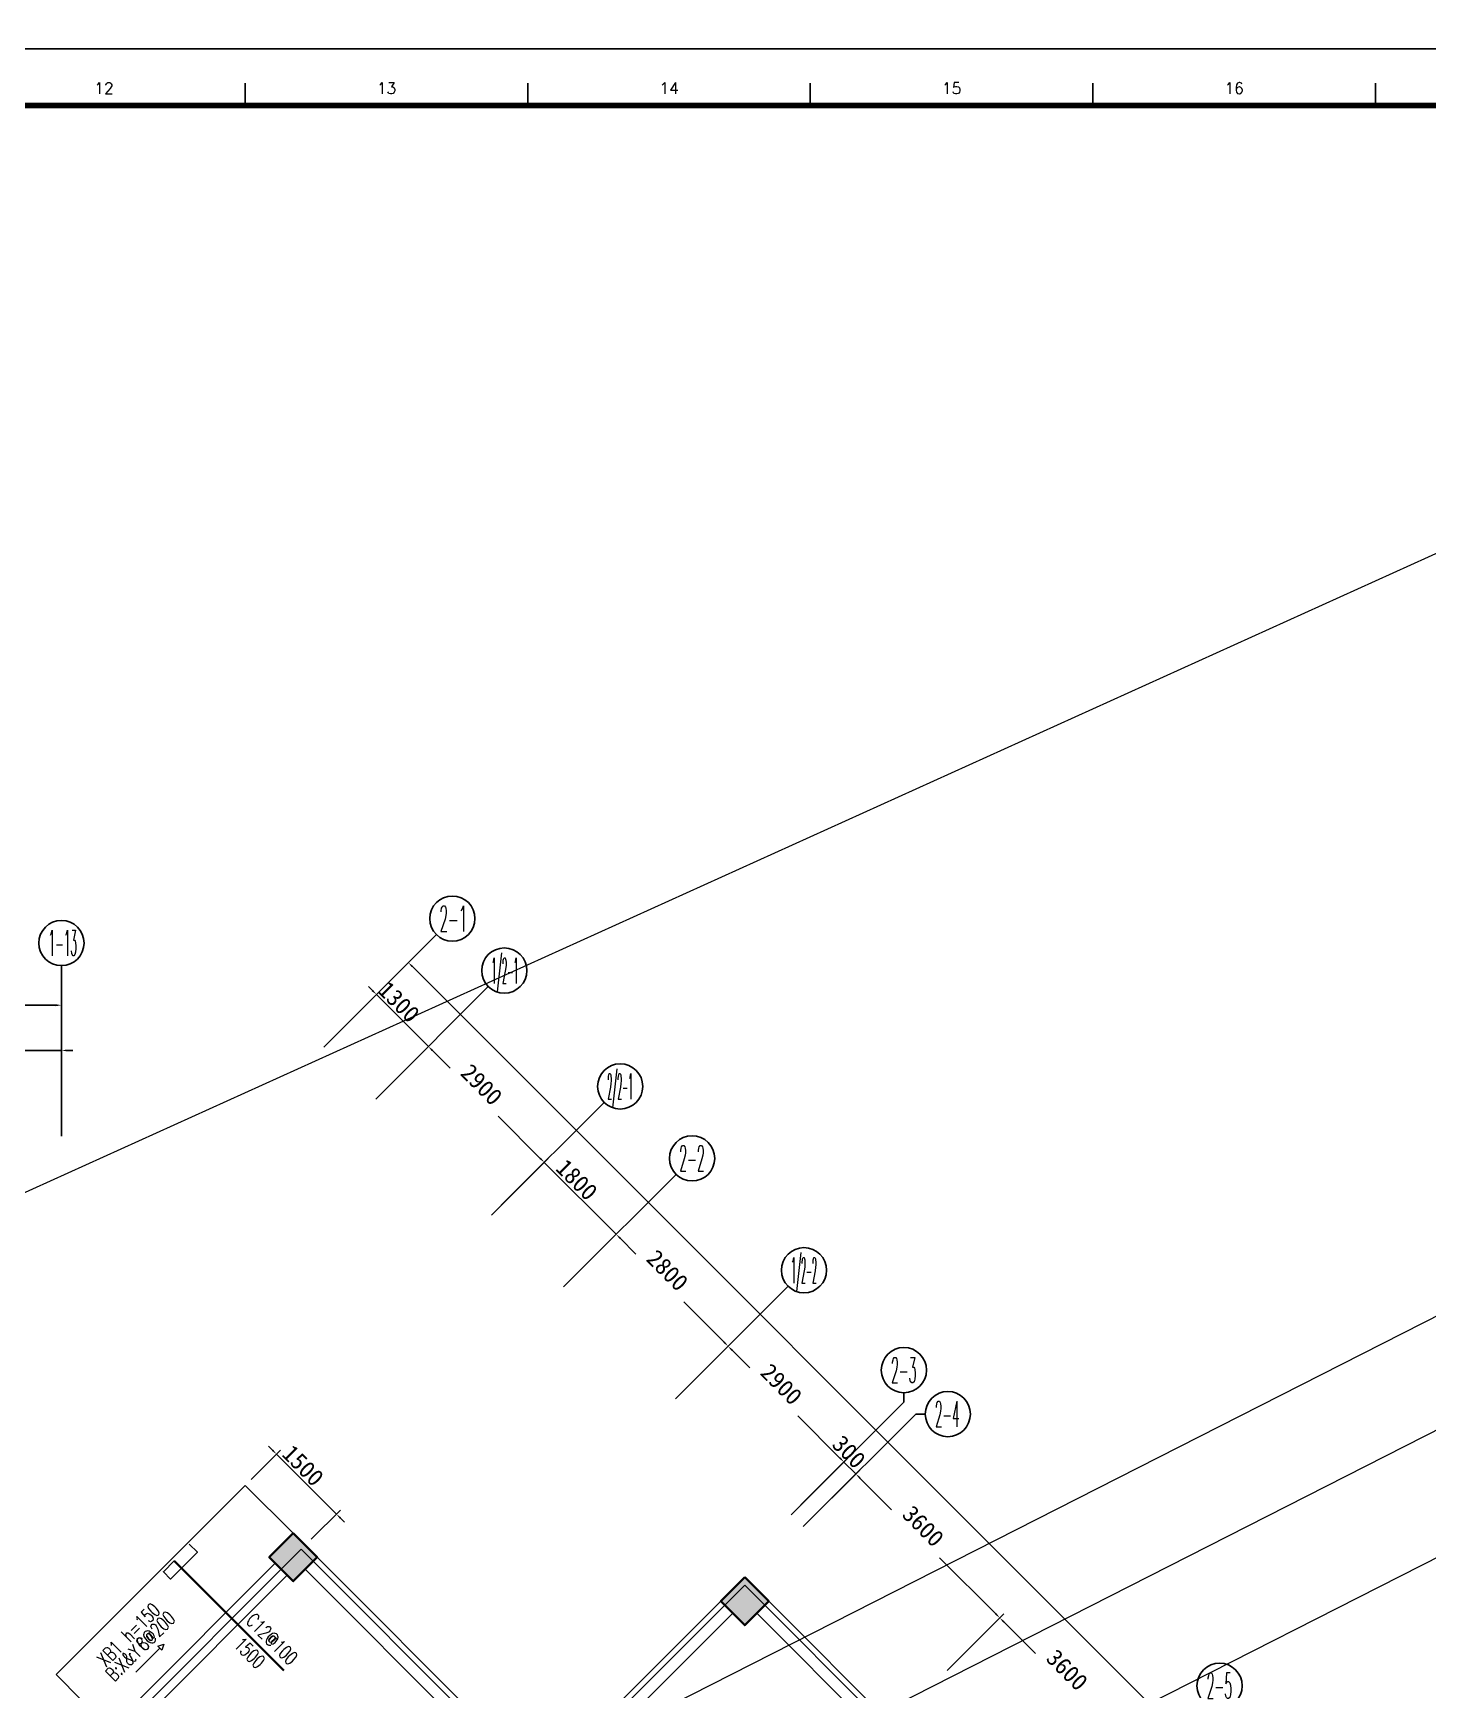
# Model space of a CAD drawing. Header units: inches. Extents: x 18712 to 314639, y 0 to 420500.
# Drawn here: x 87459 to 112140, y 55060 to 84379 of the extents above; entities that cross this region are included whole.
import ezdxf
from ezdxf.enums import TextEntityAlignment as Align
from ezdxf.lldxf.tags import DXFTag

# ---------------------------------------------------------------- set-up
doc = ezdxf.new("R2010")
doc.units = ezdxf.units.IN
doc.header["$LTSCALE"] = 1000
doc.header["$MEASUREMENT"] = 0
doc.layers.get('0').update_dxf_attribs({"true_color": 0xffffff})
for name, color, linetype, true_color in [('AXIS_TEXT', 7, 'Continuous', 0xffffff), ('DIM', 3, 'Continuous', 0x00ff00), ('DOTE', 1, 'DOTE', 0xff0000), ('REINL', 1, 'Continuous', 0xff0000), ('TK', 7, 'Continuous', 0xffffff), ('ZG-图框层', 4, 'Continuous', 0x00ffff), ('柱填充', 7, 'Continuous', 0xc0c0c0), ('柱尺寸标注', 3, 'Continuous', 0x00ff00), ('梁原位标注', 7, 'Continuous', 0xffffff), ('楼板正筋文字', 7, 'Continuous', 0xffffff), ('楼板负筋文字', 7, 'Continuous', 0xffffff), ('楼板负筋标注', 3, 'Continuous', 0x00ff00), ('楼板负筋钢筋', 1, 'Continuous', 0xff0000), ('砼柱', 2, 'Continuous', 0xffff00), ('砼梁', 6, 'Continuous', 0xff00ff), ('砼梁虚线', 9, 'HIDDEN', 0x808080)]:
    doc.layers.add(name, color=color, linetype=linetype, true_color=true_color)
doc.styles.add('_TCH_AXIS', font='txt.shx', dxfattribs={"height": 0.2, "bigfont": 'GBCBIG.shx'})
doc.styles.add('ISOCP', font='txt.shx', dxfattribs={"height": 0.2, "bigfont": 'gbcbig.shx'})
doc.styles.add('TSSD_Rein', font='txt.shx', dxfattribs={"height": 0.2, "bigfont": 'gbcbig.shx'})
tags = doc.linetypes.add('DASHED', pattern=[0.75, 0.5, -0.25]).pattern_tags.tags
tags[6:7] = [DXFTag(74, 4), DXFTag(75, 0), DXFTag(340, '0'), DXFTag(46, 0.0), DXFTag(50, 0.0), DXFTag(44, 0.0), DXFTag(45, 0.0)]
tags[4:5] = [DXFTag(74, 4), DXFTag(75, 0), DXFTag(340, '0'), DXFTag(46, 0.0), DXFTag(50, 0.0), DXFTag(44, 0.0), DXFTag(45, 0.0)]
tags = doc.linetypes.add('DOTE', pattern=[2.42, 2, -0.2, 0.02, -0.2]).pattern_tags.tags
tags[10:11] = [DXFTag(74, 4), DXFTag(75, 0), DXFTag(340, '0'), DXFTag(46, 0.0), DXFTag(50, 0.0), DXFTag(44, 0.0), DXFTag(45, 0.0)]
tags[8:9] = [DXFTag(74, 4), DXFTag(75, 0), DXFTag(340, '0'), DXFTag(46, 0.0), DXFTag(50, 0.0), DXFTag(44, 0.0), DXFTag(45, 0.0)]
tags[6:7] = [DXFTag(74, 4), DXFTag(75, 0), DXFTag(340, '0'), DXFTag(46, 0.0), DXFTag(50, 0.0), DXFTag(44, 0.0), DXFTag(45, 0.0)]
tags[4:5] = [DXFTag(74, 4), DXFTag(75, 0), DXFTag(340, '0'), DXFTag(46, 0.0), DXFTag(50, 0.0), DXFTag(44, 0.0), DXFTag(45, 0.0)]
tags = doc.linetypes.add('HIDDEN', pattern=[0.375, 0.25, -0.125]).pattern_tags.tags
tags[6:7] = [DXFTag(74, 4), DXFTag(75, 0), DXFTag(340, '0'), DXFTag(46, 0.0), DXFTag(50, 0.0), DXFTag(44, 0.0), DXFTag(45, 0.0)]
tags[4:5] = [DXFTag(74, 4), DXFTag(75, 0), DXFTag(340, '0'), DXFTag(46, 0.0), DXFTag(50, 0.0), DXFTag(44, 0.0), DXFTag(45, 0.0)]
doc.dimstyles.new('TSSD_100_100$0', dxfattribs={"dimtxt": 300, "dimasz": 100, "dimexe": 100, "dimexo": 250, "dimgap": 100, "dimtad": 1, "dimdec": 0, "dimzin": 0, "dimdsep": 46, "dimtxsty": 'Standard', "dimcen": 0, "dimclrd": 256, "dimclre": 256, "dimclrt": 7, "dimadec": 0, "dimazin": 0, "dimtfac": 1, "dimtdec": 4, "dimtix": 1, "dimtmove": 2, "dimatfit": 3, "dimfxl": 1, "dimtolj": 1, "dimtzin": 0, "dimarcsym": 0})

# ---------------------------------------------------------------- blocks, each defined once
blk = doc.blocks.new('*D1040')
at = {"layer": 'Defpoints', "color": 0, "transparency": 16777216}
for p in [(87960, 66376), (86040, 64859), (87960, 64859)]:
    blk.add_point(p, dxfattribs=at)
at = {"layer": 'DIM', "lineweight": -2, "transparency": 16777216}
for p, q in [((85940, 66376), (85840, 66376)), ((86040, 65109), (86040, 66476)), ((86040, 66376), (87960, 66376)), ((87960, 65109), (87960, 66476)), ((88060, 66376), (88160, 66376))]:
    blk.add_line(p, q, dxfattribs=at)
at = {"layer": 'DIM', "transparency": 16777216}
for points in [[(85940, 66359), (85940, 66393), (86040, 66376)], [(88060, 66393), (88060, 66359), (87960, 66376)]]:
    blk.add_solid(points, dxfattribs=at)
at = {"layer": 'DIM', "color": 7, "true_color": 0xffffff, "transparency": 16777216, "insert": (86709, 66566), "char_height": 300, "attachment_point": 5}
blk.add_mtext('\\A1;1920', dxfattribs=at)
blk = doc.blocks.new('*D1041')
at = {"layer": 'Defpoints', "color": 0, "transparency": 16777216}
for p in [(87960, 67176), (28740, 64859), (87960, 64859)]:
    blk.add_point(p, dxfattribs=at)
at = {"layer": 'DIM', "lineweight": -2, "transparency": 16777216}
for p, q in [((28740, 65109), (28740, 67276)), ((28840, 67176), (57162, 67176)), ((87860, 67176), (58712, 67176)), ((87960, 65109), (87960, 67276))]:
    blk.add_line(p, q, dxfattribs=at)
at = {"layer": 'DIM', "transparency": 16777216}
for points in [[(28840, 67193), (28840, 67159), (28740, 67176)], [(87860, 67159), (87860, 67193), (87960, 67176)]]:
    blk.add_solid(points, dxfattribs=at)
at = {"layer": 'DIM', "color": 7, "true_color": 0xffffff, "transparency": 16777216, "insert": (57937, 67366), "char_height": 300, "attachment_point": 5}
blk.add_mtext('\\A1;59220', dxfattribs=at)
blk = doc.blocks.new('*D1059')
at = {"layer": 'Defpoints', "color": 0, "transparency": 16777216}
for p in [(94453, 66446), (92425, 66256), (93344, 65337)]:
    blk.add_point(p, dxfattribs=at)
at = {"layer": 'DIM', "lineweight": -2, "transparency": 16777216}
for p, q in [((92602, 66433), (93605, 67436)), ((93463, 67436), (93392, 67506)), ((93534, 67365), (94453, 66446)), ((93521, 65514), (94524, 66516)), ((94524, 66375), (94595, 66304))]:
    blk.add_line(p, q, dxfattribs=at)
at = {"layer": 'DIM', "transparency": 16777216}
for points in [[(93451, 67424), (93475, 67447), (93534, 67365)], [(94536, 66387), (94512, 66363), (94453, 66446)]]:
    blk.add_solid(points, dxfattribs=at)
at = {"layer": 'DIM', "color": 7, "true_color": 0xffffff, "transparency": 16777216, "insert": (93933, 67234), "char_height": 300, "attachment_point": 5, "rotation": 315}
blk.add_mtext('\\A1;1300', dxfattribs=at)
blk = doc.blocks.new('*D1060')
at = {"layer": 'Defpoints', "color": 0, "transparency": 16777216}
for p in [(93344, 65337), (96504, 64395), (95395, 63286)]:
    blk.add_point(p, dxfattribs=at)
at = {"layer": 'DIM', "lineweight": -2, "transparency": 16777216}
for p, q in [((93521, 65514), (94524, 66516)), ((94524, 66375), (94838, 66061)), ((96433, 64466), (95686, 65212)), ((95572, 63463), (96574, 64466))]:
    blk.add_line(p, q, dxfattribs=at)
at = {"layer": 'DIM', "transparency": 16777216}
for points in [[(94536, 66387), (94512, 66363), (94453, 66446)], [(96421, 64454), (96445, 64477), (96504, 64395)]]:
    blk.add_solid(points, dxfattribs=at)
at = {"layer": 'DIM', "color": 7, "true_color": 0xffffff, "transparency": 16777216, "insert": (95396, 65771), "char_height": 300, "attachment_point": 5, "rotation": 315}
blk.add_mtext('\\A1;2900', dxfattribs=at)
blk = doc.blocks.new('*D1061')
at = {"layer": 'Defpoints', "color": 0, "transparency": 16777216}
for p in [(95395, 63286), (97777, 63122), (96668, 62013)]:
    blk.add_point(p, dxfattribs=at)
at = {"layer": 'DIM', "lineweight": -2, "transparency": 16777216}
for p, q in [((96433, 64466), (96362, 64536)), ((95572, 63463), (96574, 64466)), ((96504, 64395), (97777, 63122)), ((96845, 62190), (97847, 63193)), ((97847, 63051), (97918, 62981))]:
    blk.add_line(p, q, dxfattribs=at)
at = {"layer": 'DIM', "transparency": 16777216}
for points in [[(96421, 64454), (96445, 64477), (96504, 64395)], [(97859, 63063), (97835, 63040), (97777, 63122)]]:
    blk.add_solid(points, dxfattribs=at)
at = {"layer": 'DIM', "color": 7, "true_color": 0xffffff, "transparency": 16777216, "insert": (97080, 64088), "char_height": 300, "attachment_point": 5, "rotation": 315}
blk.add_mtext('\\A1;1800', dxfattribs=at)
blk = doc.blocks.new('*D1062')
at = {"layer": 'Defpoints', "color": 0, "transparency": 16777216}
for p in [(96668, 62013), (99756, 61142), (98648, 60034)]:
    blk.add_point(p, dxfattribs=at)
at = {"layer": 'DIM', "lineweight": -2, "transparency": 16777216}
for p, q in [((96845, 62190), (97847, 63193)), ((97847, 63051), (98126, 62773)), ((99686, 61213), (98974, 61924)), ((98825, 60210), (99827, 61213))]:
    blk.add_line(p, q, dxfattribs=at)
at = {"layer": 'DIM', "transparency": 16777216}
for points in [[(97859, 63063), (97835, 63040), (97777, 63122)], [(99674, 61201), (99698, 61225), (99756, 61142)]]:
    blk.add_solid(points, dxfattribs=at)
at = {"layer": 'DIM', "color": 7, "true_color": 0xffffff, "transparency": 16777216, "insert": (98684, 62483), "char_height": 300, "attachment_point": 5, "rotation": 315}
blk.add_mtext('\\A1;2800', dxfattribs=at)
blk = doc.blocks.new('*D1063')
at = {"layer": 'Defpoints', "color": 0, "transparency": 16777216}
for p in [(98648, 60034), (101807, 59092), (100698, 57983)]:
    blk.add_point(p, dxfattribs=at)
at = {"layer": 'DIM', "lineweight": -2, "transparency": 16777216}
for p, q in [((98825, 60210), (99827, 61213)), ((99827, 61072), (100141, 60758)), ((101736, 59162), (100990, 59909)), ((100875, 58160), (101878, 59162))]:
    blk.add_line(p, q, dxfattribs=at)
at = {"layer": 'DIM', "transparency": 16777216}
for points in [[(99839, 61083), (99815, 61060), (99756, 61142)], [(101725, 59151), (101748, 59174), (101807, 59092)]]:
    blk.add_solid(points, dxfattribs=at)
at = {"layer": 'DIM', "color": 7, "true_color": 0xffffff, "transparency": 16777216, "insert": (100700, 60468), "char_height": 300, "attachment_point": 5, "rotation": 315}
blk.add_mtext('\\A1;2900', dxfattribs=at)
blk = doc.blocks.new('*D1064')
at = {"layer": 'Defpoints', "color": 0, "transparency": 16777216}
for p in [(102019, 58880), (100698, 57983), (100910, 57771)]:
    blk.add_point(p, dxfattribs=at)
at = {"layer": 'DIM', "lineweight": -2, "transparency": 16777216}
for p, q in [((101736, 59162), (101666, 59233)), ((100875, 58160), (101878, 59162)), ((101087, 57948), (102090, 58950)), ((101807, 59092), (102019, 58880)), ((102090, 58809), (102161, 58738))]:
    blk.add_line(p, q, dxfattribs=at)
at = {"layer": 'DIM', "transparency": 16777216}
for points in [[(101725, 59151), (101748, 59174), (101807, 59092)], [(102102, 58821), (102078, 58797), (102019, 58880)]]:
    blk.add_solid(points, dxfattribs=at)
at = {"layer": 'DIM', "color": 7, "true_color": 0xffffff, "transparency": 16777216, "insert": (101896, 59271), "char_height": 300, "attachment_point": 5, "rotation": 315}
blk.add_mtext('\\A1;300', dxfattribs=at)
blk = doc.blocks.new('*D1065')
at = {"layer": 'Defpoints', "color": 0, "transparency": 16777216}
for p in [(103456, 55225), (107110, 53788), (106002, 52680)]:
    blk.add_point(p, dxfattribs=at)
at = {"layer": 'DIM', "lineweight": -2, "transparency": 16777216}
for p, q in [((103633, 55402), (104635, 56405)), ((104635, 56263), (105197, 55702)), ((107040, 53859), (106045, 54853)), ((106178, 52856), (107181, 53859))]:
    blk.add_line(p, q, dxfattribs=at)
at = {"layer": 'DIM', "transparency": 16777216}
for points in [[(104647, 56275), (104624, 56251), (104565, 56334)], [(107028, 53847), (107051, 53871), (107110, 53788)]]:
    blk.add_solid(points, dxfattribs=at)
at = {"layer": 'DIM', "color": 7, "true_color": 0xffffff, "transparency": 16777216, "insert": (105756, 55412), "char_height": 300, "attachment_point": 5, "rotation": 315}
blk.add_mtext('\\A1;3600', dxfattribs=at)
blk = doc.blocks.new('*D1071')
at = {"layer": 'Defpoints', "color": 0, "transparency": 16777216}
for p in [(92425, 66256), (131435, 30595), (129760, 28921)]:
    blk.add_point(p, dxfattribs=at)
at = {"layer": 'DIM', "lineweight": -2, "transparency": 16777216}
for p, q in [((92602, 66433), (94170, 68001)), ((94170, 67860), (111956, 50074)), ((131364, 30666), (113016, 49014)), ((129937, 29098), (131506, 30666))]:
    blk.add_line(p, q, dxfattribs=at)
at = {"layer": 'DIM', "transparency": 16777216}
for points in [[(94182, 67872), (94159, 67848), (94100, 67930)], [(131352, 30654), (131376, 30678), (131435, 30595)]]:
    blk.add_solid(points, dxfattribs=at)
at = {"layer": 'DIM', "color": 7, "true_color": 0xffffff, "transparency": 16777216, "insert": (112620, 49678), "char_height": 300, "attachment_point": 5, "rotation": 315}
blk.add_mtext('\\A1;52800', dxfattribs=at)
blk = doc.blocks.new('_AXISO')
at = {"lineweight": -3}
blk.add_circle((0, 0), 0.5, dxfattribs=at)
blk = doc.blocks.new('*D1077')
at = {"layer": 'Defpoints', "color": 0, "transparency": 16777216}
for p in [(100910, 57771), (104565, 56334), (103456, 55225)]:
    blk.add_point(p, dxfattribs=at)
at = {"layer": 'DIM', "lineweight": -2, "transparency": 16777216}
for p, q in [((101087, 57948), (102090, 58950)), ((102090, 58809), (102651, 58247)), ((104494, 56405), (103500, 57399)), ((103633, 55402), (104635, 56405))]:
    blk.add_line(p, q, dxfattribs=at)
at = {"layer": 'DIM', "transparency": 16777216}
for points in [[(102102, 58821), (102078, 58797), (102019, 58880)], [(104482, 56393), (104506, 56416), (104565, 56334)]]:
    blk.add_solid(points, dxfattribs=at)
at = {"layer": 'DIM', "color": 7, "true_color": 0xffffff, "transparency": 16777216, "insert": (103210, 57957), "char_height": 300, "attachment_point": 5, "rotation": 315}
blk.add_mtext('\\A1;3600', dxfattribs=at)
blk = doc.blocks.new('DAnoyomous20327')
at = {"layer": '楼板正筋文字', "color": 2, "true_color": 0xffff00, "style": 'TSSD_Rein', "width": 0.7}
for s, p in [('XB1 h=150', (88740, 55452)), ('8@200', (89431, 55731)), ('B:X&Y', (88895, 55195)), ('C', (89431, 55731))]:
    blk.add_text(s, height=250, rotation=45, dxfattribs=at).set_placement(p)
blk = doc.blocks.new('*D1103')
at = {"layer": 'Defpoints', "color": 0, "transparency": 16777216}
for p in [(91765, 59231), (91142, 58608), (92203, 57548)]:
    blk.add_point(p, dxfattribs=at)
at = {"layer": 'DIM', "lineweight": -2, "transparency": 16777216}
for p, q in [((91319, 58785), (91836, 59302)), ((91694, 59302), (91624, 59373)), ((92826, 58170), (91765, 59231)), ((92380, 57724), (92896, 58241)), ((92896, 58100), (92967, 58029))]:
    blk.add_line(p, q, dxfattribs=at)
at = {"layer": 'DIM', "transparency": 16777216}
for points in [[(91683, 59290), (91706, 59314), (91765, 59231)], [(92908, 58112), (92885, 58088), (92826, 58170)]]:
    blk.add_solid(points, dxfattribs=at)
at = {"layer": 'DIM', "color": 7, "true_color": 0xffffff, "transparency": 16777216, "insert": (92235, 59030), "char_height": 300, "attachment_point": 5, "rotation": 315}
blk.add_mtext('\\A1;1500', dxfattribs=at)

msp = doc.modelspace()

# ---------------------------------------------------------------- hatches: boundary and pattern name
at = {"layer": '柱填充'}
for points in [[(92061.4, 57830.4), (91637.1, 57406.1), (92061.4, 56981.8), (92485.7, 57406.1)], [(100051.7, 57052.5), (99627.4, 56628.3), (100051.7, 56204), (100476, 56628.3)]]:
    msp.add_hatch(color=256, dxfattribs=at).paths.add_polyline_path(points, flags=0)

# ---------------------------------------------------------------- linework, layer by layer
at = {"layer": 'DIM', "lineweight": -3}
for p, q in [((92773.8, 66604.7), (94594.6, 68425.5)), ((87960.2, 64859.1), (87960.2, 67876.1)), ((93693, 65685.4), (95513.8, 67506.2)), ((95743.6, 63634.8), (97564.4, 65455.6)), ((97016.4, 62362), (98837.2, 64182.8)), ((98996.3, 60382.1), (100817.1, 62202.9)), ((101046.9, 58331.5), (102867.7, 60152.3)), ((102867.7, 60318), (102867.7, 60152.3)), ((101259, 58119.4), (103079.8, 59940.2)), ((103245.5, 59940.2), (103079.8, 59940.2))]:
    msp.add_line(p, q, dxfattribs=at)
at = {"layer": 'DOTE', "lineweight": -3}
for p, q in [((88993, 54337.7), (92202.8, 57547.5)), ((92202.8, 57547.5), (96233.3, 53517)), ((93899.9, 50759.3), (100051.7, 56911.1)), ((100051.7, 56911.1), (102597.3, 54365.5))]:
    msp.add_line(p, q, dxfattribs=at)
at = {"layer": 'REINL', "lineweight": -3}
msp.add_lwpolyline([(89955.1, 57342.9), (89763.2, 57151), (89892.7, 57021.5), (90367.2, 57496), (90222.7, 57640.5)], dxfattribs=at)
at = {"layer": 'TK', "lineweight": -3}
for p, q in [((91212.2, 83491.3), (91212.2, 83100)), ((96212.2, 83491.3), (96212.2, 83100)), ((101212.2, 83491.3), (101212.2, 83100)), ((106212.2, 83491.3), (106212.2, 83100)), ((111212.2, 83491.3), (111212.2, 83100))]:
    msp.add_line(p, q, dxfattribs=at)
for points in [[(18712.2, 168200), (18712.2, 84100), (137612.2, 84100), (137612.2, 168200)], [(18712.2, 84100), (18712.2, 0), (137612.2, 0), (137612.2, 84100)]]:
    msp.add_lwpolyline(points, close=True, dxfattribs=at)
at = {"layer": 'TK', "lineweight": -3, "const_width": 100}
msp.add_lwpolyline([(21212.2, 83100), (21212.2, 1000), (136612.2, 1000), (136612.2, 83100)], close=True, dxfattribs=at)
at = {"layer": 'ZG-图框层', "lineweight": -3}
for points in [[(18712.2, 84100), (137612.2, 84100), (137612.2, 168200), (18712.2, 168200)], [(18712.2, 0), (137612.2, 0), (137612.2, 84100), (18712.2, 84100)]]:
    msp.add_lwpolyline(points, close=True, dxfattribs=at)
at = {"layer": 'ZG-图框层', "lineweight": -3, "const_width": 100}
msp.add_lwpolyline([(21212.2, 1000), (136612.2, 1000), (136612.2, 83100), (21212.2, 83100)], close=True, dxfattribs=at)
at = {"layer": '柱尺寸标注', "color": 2, "linetype": 'DASHED', "lineweight": 18, "true_color": 0xffff00}
for p, q in [((86040.2, 63290.1), (113141.5, 75563.6)), ((96233.3, 53517), (123334.7, 67290.5)), ((86040.2, 46315.3), (113141.5, 60088.8)), ((87535.9, 44819.6), (114637.2, 58593.1))]:
    msp.add_line(p, q, dxfattribs=at)
at = {"layer": '梁原位标注', "lineweight": 18}
for p, q in [((87865.1, 55331.1), (91212.9, 58678.9)), ((92061.4, 57830.4), (91212.9, 58678.9)), ((87865.1, 55331.1), (88919.3, 54269.2))]:
    msp.add_line(p, q, dxfattribs=at)
at = {"layer": '楼板正筋文字', "color": 2, "lineweight": 18, "true_color": 0xffff00}
msp.add_line((89277.4, 55374), (89701.7, 55798.3), dxfattribs=at)
msp.add_lwpolyline([(89666.3, 55833.6), (89772.4, 55869), (89737, 55762.9)], close=True, dxfattribs=at)
at = {"layer": '楼板负筋钢筋', "lineweight": 35}
msp.add_lwpolyline([(89955.1, 57342.9), (91895.9, 55402.1)], dxfattribs=at)
at = {"layer": '砼柱', "lineweight": 35}
for points in [[(92061.4, 57830.4), (91637.1, 57406.1), (92061.4, 56981.8), (92485.7, 57406.1)], [(100051.7, 57052.5), (99627.4, 56628.3), (100051.7, 56204), (100476, 56628.3)]]:
    msp.add_lwpolyline(points, close=True, dxfattribs=at)
at = {"layer": '砼梁', "lineweight": 18}
for p, q in [((91743.2, 57300), (89240.5, 54797.3)), ((95950.5, 53941.3), (92485.7, 57406.1)), ((99627.4, 56628.3), (94041.3, 51042.1)), ((102668, 54436.2), (100476, 56628.3))]:
    msp.add_line(p, q, dxfattribs=at)
at = {"layer": '砼梁虚线', "lineweight": 18}
for p, q in [((92273.5, 57194), (95738.3, 53729.1)), ((89452.6, 54585.2), (91955.3, 57087.9)), ((94253.4, 50830), (99839.6, 56416.1)), ((100263.8, 56416.1), (102455.8, 54224.1))]:
    msp.add_line(p, q, dxfattribs=at)

# ---------------------------------------------------------------- block references
at = {"layer": 'DIM'}
ref = msp.add_blockref('_AXISO', (94877.4, 68708.3), dxfattribs=dict(at, xscale=800, yscale=800))
ref.add_attrib('A', '2-1', (94651.1, 68482), dxfattribs={"layer": 'AXIS_TEXT', "height": 452.55, "style": '_TCH_AXIS', "width": 0.381818})
ref = msp.add_blockref('_AXISO', (87960.2, 68276.1), dxfattribs=dict(at, xscale=800, yscale=800))
ref.add_attrib('A', '1-13', (87733.9, 68049.9), dxfattribs={"layer": 'AXIS_TEXT', "height": 452.55, "style": '_TCH_AXIS', "width": 0.3})
ref = msp.add_blockref('_AXISO', (95796.6, 67789.1), dxfattribs=dict(at, xscale=800, yscale=800))
ref.add_attrib('A', '1/2-1', (95570.4, 67562.8), dxfattribs={"layer": 'AXIS_TEXT', "height": 452.55, "style": '_TCH_AXIS', "width": 0.228261})
ref = msp.add_blockref('_AXISO', (97847.3, 65738.4), dxfattribs=dict(at, xscale=800, yscale=800))
ref.add_attrib('A', '2/2-1', (97621, 65512.2), dxfattribs={"layer": 'AXIS_TEXT', "height": 452.55, "style": '_TCH_AXIS', "width": 0.216495})
ref = msp.add_blockref('_AXISO', (99120, 64465.7), dxfattribs=dict(at, xscale=800, yscale=800))
ref.add_attrib('A', '2-2', (98893.8, 64239.4), dxfattribs={"layer": 'AXIS_TEXT', "height": 452.55, "style": '_TCH_AXIS', "width": 0.35})
ref = msp.add_blockref('_AXISO', (101099.9, 62485.8), dxfattribs=dict(at, xscale=800, yscale=800))
ref.add_attrib('A', '1/2-2', (100873.7, 62259.5), dxfattribs={"layer": 'AXIS_TEXT', "height": 452.55, "style": '_TCH_AXIS', "width": 0.216495})
ref = msp.add_blockref('_AXISO', (102867.7, 60718), dxfattribs=dict(at, xscale=800, yscale=800))
ref.add_attrib('A', '2-3', (102641.4, 60491.7), dxfattribs={"layer": 'AXIS_TEXT', "height": 452.55, "style": '_TCH_AXIS', "width": 0.35})
ref = msp.add_blockref('_AXISO', (103645.5, 59940.2), dxfattribs=dict(at, xscale=800, yscale=800))
ref.add_attrib('A', '2-4', (103419.3, 59713.9), dxfattribs={"layer": 'AXIS_TEXT', "height": 452.55, "style": '_TCH_AXIS', "width": 0.33871})
ref = msp.add_blockref('_AXISO', (108453.9, 55131.8), dxfattribs=dict(at, xscale=800, yscale=800))
ref.add_attrib('A', '2-5', (108227.6, 54905.6), dxfattribs={"layer": 'AXIS_TEXT', "height": 452.55, "style": '_TCH_AXIS', "width": 0.35})
at = {"layer": '楼板正筋文字', "color": 2, "true_color": 0xffff00}
msp.add_blockref('DAnoyomous20327', (0, 0), dxfattribs=at)

# ---------------------------------------------------------------- texts
at = {"layer": 'TK', "style": 'ISOCP'}
for s, p in [('12', (88712.2, 83403.8)), ('13', (93712.2, 83403.8)), ('14', (98712.2, 83403.8)), ('15', (103712.2, 83403.8)), ('16', (108712.2, 83403.8))]:
    msp.add_text(s, height=200, dxfattribs=at).set_placement(p, align=Align.MIDDLE_CENTER)
at = {"layer": '楼板负筋文字', "style": 'TSSD_Rein', "width": 0.7}
msp.add_text('C12@100', height=250, rotation=314.99999, dxfattribs=at).set_placement((91204.4, 56262.7))
at = {"layer": '楼板负筋标注', "style": 'TSSD_Rein', "width": 0.7}
msp.add_text('1500', height=250, rotation=314.99999, dxfattribs=at).set_placement((91379.7, 55805.2), align=Align.TOP_CENTER)

# ---------------------------------------------------------------- dimensions: what is measured, and where the dimension line sits
at = {"layer": 'DIM'}
for base, p1, p2, angle, text, picture, middle in [((131434.8, 30595.2), (92425.2, 66256.1), (129760.4, 28920.8), 315, '52800', '*D1071', (112620.3, 49678.5)), ((87960.2, 67176.1), (28740.2, 64859.1), (87960.2, 64859.1), 360, '59220', '*D1041', (57937.1, 67366.1)), ((94453.1, 66445.6), (92425.2, 66256.1), (93344.4, 65336.8), 315, '1300', '*D1059', (93933.1, 67234.3)), ((87960.2, 66376.1), (86040.2, 64859.1), (87960.2, 64859.1), 0, '1920', '*D1040', (86709.5, 66566.1)), ((96503.8, 64394.9), (93344.4, 65336.8), (95395, 63286.2), 315, '2900', '*D1060', (95396.4, 65771)), ((97776.5, 63122.2), (95395, 63286.2), (96667.8, 62013.4), 315, '1800', '*D1061', (97079.8, 64087.6)), ((99756.4, 61142.3), (96667.8, 62013.4), (98647.7, 60033.5), 315, '2800', '*D1062', (98684.5, 62482.9)), ((101807.1, 59091.6), (98647.7, 60033.5), (100698.3, 57982.9), 315, '2900', '*D1063', (100699.7, 60467.7)), ((102019.2, 58879.5), (100698.3, 57982.9), (100910.5, 57770.8), 315, '300', '*D1064', (101896, 59271.4)), ((91765.1, 59231.1), (92202.8, 57547.5), (91142.1, 58608.2), 135, '1500', '*D1103', (92235, 59029.9)), ((104564.8, 56333.9), (100910.5, 57770.8), (103456.1, 55225.2), 315, '3600', '*D1077', (103210, 57957.4)), ((107110.4, 53788.3), (103456.1, 55225.2), (106001.6, 52679.6), 315, '3600', '*D1065', (105755.5, 55411.9))]:
    dim = msp.add_linear_dim(base=base, p1=p1, p2=p2, angle=angle, text=text, dimstyle='TSSD_100_100$0', override={"dimscale": 1, "dimlfac": 1}, dxfattribs=at)
    dim.commit()
    dim.dimension.update_dxf_attribs({"geometry": picture, "text_midpoint": middle, "dimtype": 161})

doc.saveas('drawing.dxf')
